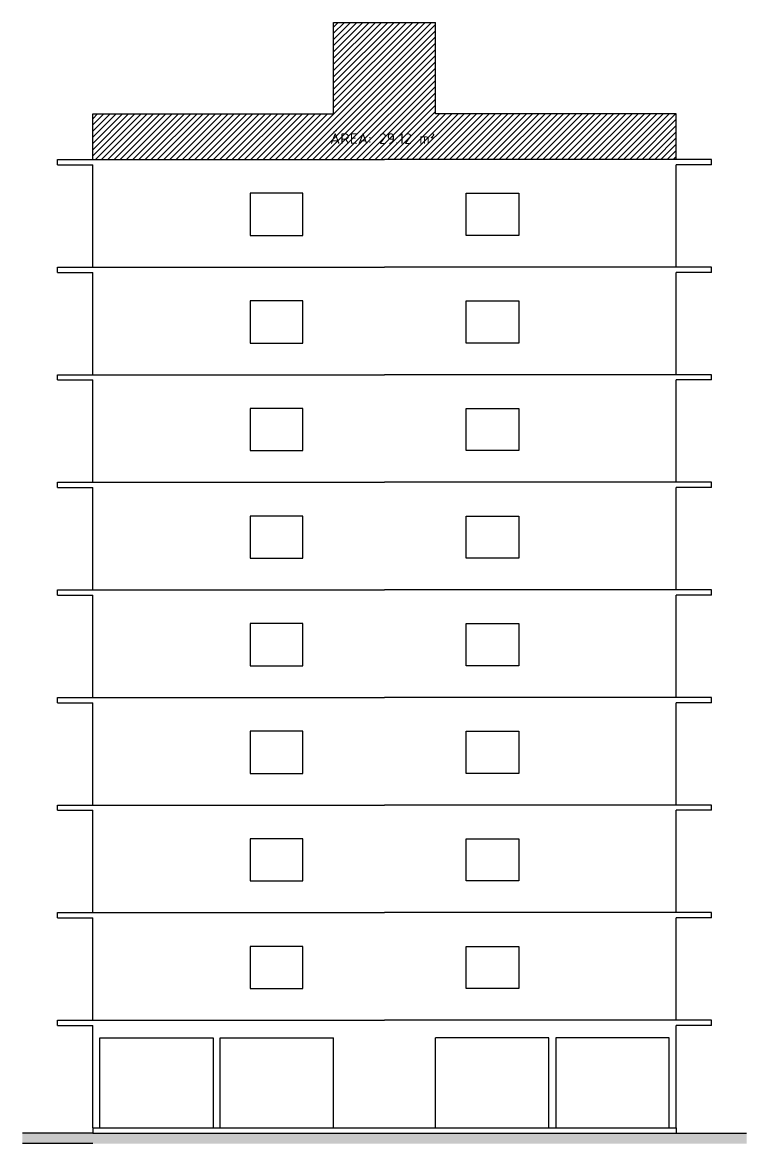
# Model space of a CAD drawing. Extents: x -45.1 to 25.3, y 0 to 51.8.
# Drawn here: x -8.07 to 12.53, y 19.4 to 51.29 of the extents above; entities that cross this region are included whole.
import ezdxf

# ---------------------------------------------------------------- set-up
doc = ezdxf.new("R2010")
doc.units = 0
doc.header["$MEASUREMENT"] = 0
doc.layers.get('0').update_dxf_attribs({"linetype": 'CONTINUOUS'})
doc.layers.add('ARPE', color=2, linetype='CONTINUOUS')
doc.layers.add('VISTA', color=251, linetype='CONTINUOUS')
doc.styles.get("Standard").update_dxf_attribs({"font": 'isocp.shx', "width": 1.2})

msp = doc.modelspace()

# ---------------------------------------------------------------- hatches: boundary and pattern name
at = {"layer": 'VISTA'}
h = msp.add_hatch(dxfattribs=at)
h.set_pattern_fill('ANSI31', color=256, style=0)
h.paths.add_polyline_path([(10.531, 48.693), (3.681, 48.693), (3.681, 51.293), (0.781, 51.293), (0.781, 48.693), (-6.069, 48.693), (-6.069, 47.393), (2.231, 47.393), (10.531, 47.393)])
h.paths.add_polyline_path([(0.635, 47.738), (3.914, 47.738), (3.914, 48.345), (0.635, 48.345)], flags=24)

# ---------------------------------------------------------------- linework, layer by layer
for p, q in [((0.781, 48.693), (0.781, 51.293)), ((0.781, 51.293), (3.681, 51.293)), ((3.681, 48.693), (3.681, 51.293)), ((-6.069, 48.693), (0.781, 48.693)), ((-6.069, 47.393), (-6.069, 48.693)), ((10.531, 48.693), (3.681, 48.693)), ((10.531, 47.393), (10.531, 48.693)), ((-7.069, 47.243), (-7.069, 47.393)), ((-7.069, 47.393), (-6.069, 47.393)), ((-7.069, 47.243), (-6.069, 47.243)), ((-6.069, 44.333), (-6.069, 47.243)), ((11.531, 47.393), (10.531, 47.393)), ((11.531, 47.243), (10.531, 47.243)), ((10.531, 44.333), (10.531, 47.243)), ((11.531, 47.243), (11.531, 47.393)), ((-7.069, 44.183), (-7.069, 44.333)), ((-7.069, 44.333), (-6.069, 44.333)), ((11.531, 44.333), (10.531, 44.333)), ((11.531, 44.183), (11.531, 44.333)), ((-7.069, 44.183), (-6.069, 44.183)), ((-6.069, 41.273), (-6.069, 44.183)), ((11.531, 44.183), (10.531, 44.183)), ((10.531, 41.273), (10.531, 44.183)), ((-7.069, 41.123), (-7.069, 41.273)), ((-7.069, 41.273), (-6.069, 41.273)), ((11.531, 41.273), (10.531, 41.273)), ((11.531, 41.123), (11.531, 41.273)), ((-7.069, 41.123), (-6.069, 41.123)), ((-6.069, 38.213), (-6.069, 41.123)), ((11.531, 41.123), (10.531, 41.123)), ((10.531, 38.213), (10.531, 41.123)), ((-7.069, 38.063), (-7.069, 38.213)), ((-7.069, 38.213), (-6.069, 38.213)), ((-7.069, 38.063), (-6.069, 38.063)), ((-6.069, 35.153), (-6.069, 38.063)), ((11.531, 38.213), (10.531, 38.213)), ((11.531, 38.063), (10.531, 38.063)), ((10.531, 35.153), (10.531, 38.063)), ((11.531, 38.063), (11.531, 38.213)), ((-7.069, 35.003), (-7.069, 35.153)), ((-7.069, 35.153), (-6.069, 35.153)), ((11.531, 35.153), (10.531, 35.153)), ((11.531, 35.003), (11.531, 35.153)), ((-7.069, 35.003), (-6.069, 35.003)), ((-6.069, 32.093), (-6.069, 35.003)), ((11.531, 35.003), (10.531, 35.003)), ((10.531, 32.093), (10.531, 35.003)), ((-7.069, 31.943), (-7.069, 32.093)), ((-7.069, 32.093), (-6.069, 32.093)), ((-7.069, 31.943), (-6.069, 31.943)), ((-6.069, 29.033), (-6.069, 31.943)), ((11.531, 32.093), (10.531, 32.093)), ((11.531, 31.943), (10.531, 31.943)), ((10.531, 29.033), (10.531, 31.943)), ((11.531, 31.943), (11.531, 32.093)), ((-7.069, 28.883), (-7.069, 29.033)), ((-7.069, 29.033), (-6.069, 29.033)), ((11.531, 29.033), (10.531, 29.033)), ((11.531, 28.883), (11.531, 29.033)), ((-7.069, 28.883), (-6.069, 28.883)), ((-6.069, 25.973), (-6.069, 28.883)), ((11.531, 28.883), (10.531, 28.883)), ((10.531, 25.973), (10.531, 28.883)), ((-7.069, 25.823), (-7.069, 25.973)), ((-7.069, 25.973), (-6.069, 25.973)), ((11.531, 25.973), (10.531, 25.973)), ((11.531, 25.823), (11.531, 25.973)), ((-7.069, 25.823), (-6.069, 25.823)), ((-6.069, 22.913), (-6.069, 25.823)), ((11.531, 25.823), (10.531, 25.823)), ((10.531, 22.913), (10.531, 25.823)), ((-7.069, 22.913), (-6.069, 22.913)), ((-7.069, 22.763), (-7.069, 22.913)), ((-7.069, 22.763), (-6.069, 22.763)), ((-6.069, 19.853), (-6.069, 22.763)), ((11.531, 22.913), (10.531, 22.913)), ((11.531, 22.763), (10.531, 22.763)), ((10.531, 19.853), (10.531, 22.763)), ((11.531, 22.763), (11.531, 22.913)), ((-5.869, 22.413), (-2.644, 22.413)), ((-5.869, 19.853), (-5.869, 22.413)), ((-2.644, 22.413), (-2.644, 19.853)), ((-2.444, 22.413), (0.781, 22.413)), ((-2.444, 19.853), (-2.444, 22.413)), ((0.781, 19.853), (0.781, 22.413)), ((6.906, 22.413), (3.681, 22.413)), ((3.681, 19.853), (3.681, 22.413)), ((6.906, 19.853), (6.906, 22.413)), ((10.331, 22.413), (7.106, 22.413)), ((7.106, 22.413), (7.106, 19.853)), ((10.331, 19.853), (10.331, 22.413)), ((-6.069, 19.853), (10.531, 19.853)), ((-6.069, 19.853), (-6.069, 19.703)), ((10.531, 19.853), (10.531, 19.703))]:
    msp.add_line(p, q)
for points in [[(-1.594, 45.233), (-0.094, 45.233), (-0.094, 46.433), (-1.594, 46.433)], [(6.056, 45.233), (4.556, 45.233), (4.556, 46.433), (6.056, 46.433)], [(-1.594, 42.173), (-0.094, 42.173), (-0.094, 43.373), (-1.594, 43.373)], [(6.056, 42.173), (4.556, 42.173), (4.556, 43.373), (6.056, 43.373)], [(-1.594, 39.113), (-0.094, 39.113), (-0.094, 40.313), (-1.594, 40.313)], [(6.056, 39.113), (4.556, 39.113), (4.556, 40.313), (6.056, 40.313)], [(-1.594, 36.053), (-0.094, 36.053), (-0.094, 37.253), (-1.594, 37.253)], [(6.056, 36.053), (4.556, 36.053), (4.556, 37.253), (6.056, 37.253)], [(-1.594, 32.993), (-0.094, 32.993), (-0.094, 34.193), (-1.594, 34.193)], [(6.056, 32.993), (4.556, 32.993), (4.556, 34.193), (6.056, 34.193)], [(-1.594, 29.933), (-0.094, 29.933), (-0.094, 31.133), (-1.594, 31.133)], [(6.056, 29.933), (4.556, 29.933), (4.556, 31.133), (6.056, 31.133)], [(-1.594, 26.873), (-0.094, 26.873), (-0.094, 28.073), (-1.594, 28.073)], [(6.056, 26.873), (4.556, 26.873), (4.556, 28.073), (6.056, 28.073)], [(-1.594, 23.813), (-0.094, 23.813), (-0.094, 25.013), (-1.594, 25.013)], [(6.056, 23.813), (4.556, 23.813), (4.556, 25.013), (6.056, 25.013)]]:
    msp.add_lwpolyline(points, close=True)
for p, q in [((-6.069, 47.393), (2.231, 47.393)), ((10.531, 47.393), (2.231, 47.393)), ((-6.069, 44.333), (2.231, 44.333)), ((10.531, 44.333), (2.231, 44.333)), ((-6.069, 41.273), (2.231, 41.273)), ((10.531, 41.273), (2.231, 41.273)), ((-6.069, 38.213), (2.231, 38.213)), ((10.531, 38.213), (2.231, 38.213)), ((-6.069, 35.153), (2.231, 35.153)), ((10.531, 35.153), (2.231, 35.153)), ((-6.069, 32.093), (2.231, 32.093)), ((10.531, 32.093), (2.231, 32.093)), ((-6.069, 29.033), (2.231, 29.033)), ((10.531, 29.033), (2.231, 29.033)), ((-6.069, 25.973), (2.231, 25.973)), ((10.531, 25.973), (2.231, 25.973)), ((-6.069, 22.913), (2.231, 22.913)), ((10.531, 22.913), (2.231, 22.913)), ((-6.069, 19.703), (-8.069, 19.703)), ((-6.069, 19.703), (10.531, 19.703)), ((10.531, 19.703), (12.531, 19.703)), ((-6.069, 19.403), (-8.069, 19.403))]:
    msp.add_line(p, q, dxfattribs=at)
msp.add_solid([(-8.069, 19.403), (12.531, 19.403), (-8.069, 19.703), (12.531, 19.703)], dxfattribs=at)

# ---------------------------------------------------------------- texts
at = {"layer": 'ARPE', "width": 1.2}
msp.add_text('ÁREA: 29.12 m²', height=0.3, dxfattribs=at).set_placement((0.682, 47.839))

doc.saveas('drawing.dxf')
